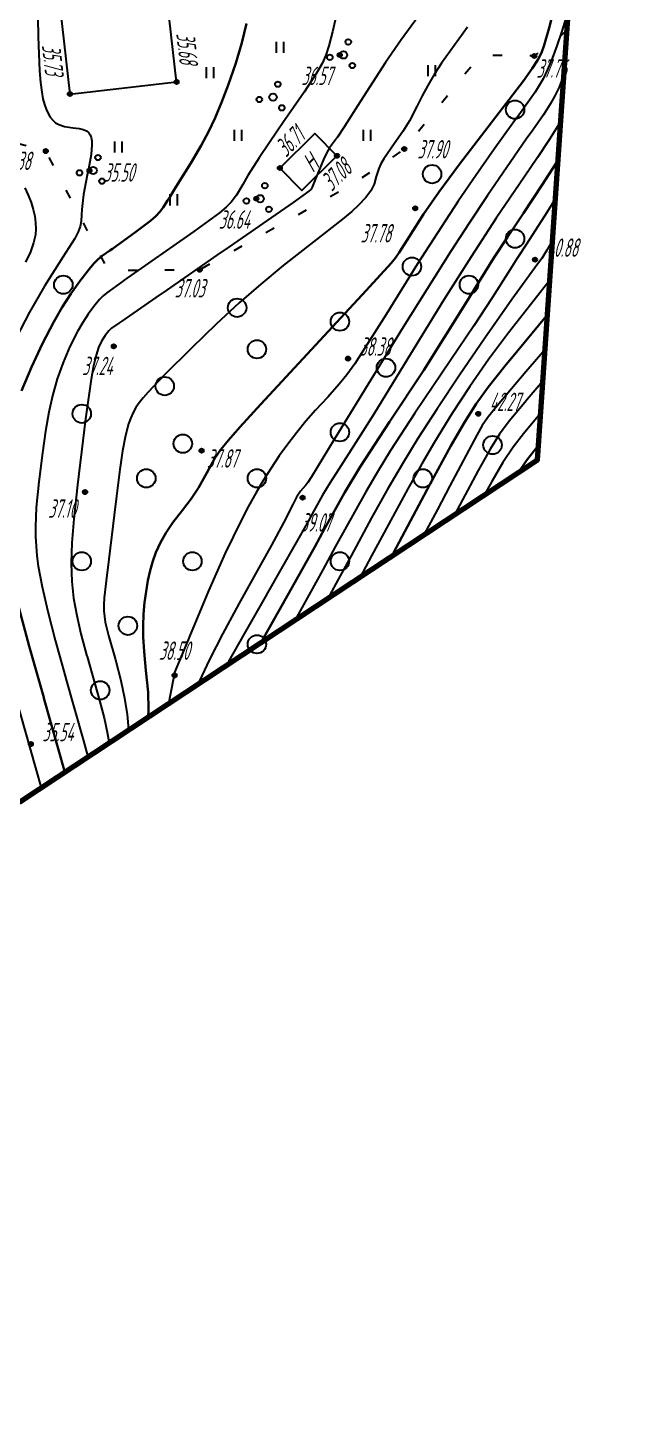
# Model space of a CAD drawing. Extents: x 1233805 to 1234355, y 654698 to 655114.
# Drawn here: x 1234295.8 to 1234328, y 654701.9 to 654776.8 of the extents above; entities that cross this region are included whole.
import ezdxf

# ---------------------------------------------------------------- set-up
doc = ezdxf.new("R2010")
doc.units = 0
doc.linetypes.add('ИИDash_05_15', pattern=[2, 0.5, -1.5])
for name, color, linetype, lineweight in [('ИИ_ГОРИЗОНТАЛИ_ОСН', 32, 'Continuous', 25), ('ИИ_ГОРИЗОНТАЛИ_УТОЛЩ', 32, 'Continuous', 30), ('ИИ_ОТМЕТКИ', 7, 'Continuous', 25), ('ИИ_СТРОЕНИЕ', 7, 'Continuous', 25), ('ИИ_УГОДЬЯ', 7, 'Continuous', 25)]:
    doc.layers.add(name, color=color, linetype=linetype, lineweight=lineweight)
doc.layers.add('Оформление точек', color=7, linetype='Continuous')
doc.styles.add('VNIPISIMPLEXCUR', font='simplex.shx', dxfattribs={"width": 0.8, "oblique": 15})
doc.styles.add('ГОСТ 2.304 КУРСИВ', font='cs_gost2304.shx', dxfattribs={"oblique": 15})

# ---------------------------------------------------------------- blocks, each defined once
blk = doc.blocks.new('ИИ05401')
at = {"color": 0, "linetype": 'Continuous', "lineweight": 25}
for points in [[(-0.4, 1.2), (-0.4, 0)], [(0.4, 1.2), (0.4, 0)]]:
    blk.add_lwpolyline(points, dxfattribs=at)
blk = doc.blocks.new('ИИ05394')
at = {"color": 0, "linetype": 'Continuous', "lineweight": 25}
for centre, radius in [((0.52, 1.41), 0.3), ((-1.48, -0.25), 0.3), ((0, 0), 0.4), ((0.96, -1.15), 0.3)]:
    blk.add_circle(centre, radius, dxfattribs=at)
blk = doc.blocks.new('ИИ05368')
at = {"color": 0, "linetype": 'Continuous'}
blk.add_circle((0, 0), 1, dxfattribs=at)
blk = doc.blocks.new('PICKET')
at = {"color": 0, "linetype": 'Continuous', "lineweight": 25}
for p, q in [((-0.23, 0), (0.23, 0)), ((0, 0.23), (0, -0.23))]:
    blk.add_line(p, q, dxfattribs=at)
blk.add_circle((0, 0), 0.23, dxfattribs=at)
at = {"color": 0, "linetype": 'Continuous', "style": 'VNIPISIMPLEXCUR', "oblique": 15, "width": 0.8}
blk.add_attdef('OTMETKA', (1.25, 0.3), '', height=2, dxfattribs=at)
at = {"color": 8, "linetype": 'Continuous', "style": 'VNIPISIMPLEXCUR', "oblique": 15, "width": 0.8, "flags": 1}
blk.add_attdef('NOMER', (1.25, -2.7), '', height=2, dxfattribs=at)

msp = doc.modelspace()

# ---------------------------------------------------------------- linework, layer by layer
at = {"layer": 'ИИ_ГОРИЗОНТАЛИ_ОСН', "flags": 128}
for points, elevation in [([(1234296.231, 654780.042), (1234296.337, 654776.482), (1234296.342, 654776.272), (1234296.409, 654774.421), (1234296.46, 654773.79), (1234296.529, 654773.259), (1234296.595, 654772.911), (1234296.674, 654772.605), (1234296.766, 654772.336), (1234296.873, 654772.103), (1234296.995, 654771.904), (1234297.132, 654771.739), (1234297.286, 654771.607), (1234297.457, 654771.507), (1234297.768, 654771.405), (1234298.232, 654771.335), (1234298.564, 654771.29), (1234298.784, 654771.237), (1234298.954, 654771.162), (1234299.079, 654771.062), (1234299.156, 654770.947), (1234299.21, 654770.8), (1234299.242, 654770.621), (1234299.251, 654770.408), (1234299.204, 654769.882), (1234299.059, 654769.082), (1234299.055, 654769.06), (1234298.803, 654767.717), (1234298.7, 654766.897), (1234298.69, 654766.619), (1234298.67, 654766.267), (1234298.614, 654765.987), (1234298.502, 654765.682), (1234298.325, 654765.333), (1234297.68, 654764.311), (1234296.685, 654762.751), (1234295.866, 654761.333), (1234295.144, 654759.942)], 35.5), ([(1234312.733, 654778.447), (1234312.299, 654776.536), (1234312.109, 654775.779), (1234311.943, 654775.277), (1234311.737, 654774.826), (1234311.427, 654774.291), (1234310.757, 654773.264), (1234309.616, 654771.599), (1234309.34, 654771.198), (1234308.322, 654769.7), (1234307.714, 654768.739), (1234307.438, 654768.251), (1234307.103, 654767.68), (1234306.811, 654767.296), (1234306.535, 654767.021), (1234306.165, 654766.715), (1234304.775, 654765.711), (1234301.01, 654763.07), (1234300.903, 654762.996), (1234300.056, 654762.387), (1234299.856, 654762.215), (1234299.665, 654762.014), (1234299.36, 654761.645), (1234299.058, 654761.231), (1234298.763, 654760.776), (1234298.476, 654760.285), (1234298.059, 654759.464), (1234297.69, 654758.603), (1234297.376, 654757.713), (1234297.116, 654756.799), (1234296.918, 654755.905), (1234296.735, 654754.872), (1234296.566, 654753.695), (1234296.376, 654752.133), (1234296.232, 654750.738), (1234296.185, 654749.687), (1234296.192, 654749.166), (1234296.221, 654748.644), (1234296.272, 654748.11), (1234296.346, 654747.559), (1234296.551, 654746.433), (1234296.855, 654745.091), (1234297.254, 654743.541), (1234297.813, 654741.538), (1234297.818, 654741.52), (1234298.792, 654738.075), (1234299.008, 654737.279), (1234299.028, 654737.195)], 36.5), ([(1234325.228, 654778.164), (1234324.746, 654776.582), (1234324.475, 654775.781), (1234324.219, 654775.094), (1234323.969, 654774.5), (1234323.722, 654773.99), (1234323.52, 654773.63), (1234323.286, 654773.26), (1234322.495, 654772.15), (1234322.086, 654771.588), (1234321.071, 654770.17), (1234320.08, 654768.751), (1234319.124, 654767.345), (1234318.209, 654765.961), (1234316.918, 654763.946), (1234315.207, 654761.21), (1234314.081, 654759.409), (1234313.506, 654758.522), (1234313.081, 654757.925), (1234312.672, 654757.425), (1234312.04, 654756.728), (1234312.022, 654756.709), (1234311.388, 654756.014), (1234310.862, 654755.41), (1234310.36, 654754.798), (1234309.882, 654754.179), (1234309.416, 654753.536), (1234308.97, 654752.877), (1234308.543, 654752.204), (1234308.135, 654751.514), (1234307.744, 654750.806), (1234307.339, 654750.026), (1234306.484, 654748.254), (1234305.582, 654746.22), (1234304.545, 654743.734), (1234304.47, 654743.549), (1234303.72, 654741.755), (1234303.718, 654741.75), (1234303.707, 654741.675), (1234303.706, 654741.659), (1234303.502, 654740.552), (1234303.413, 654740.094)], 38.5), ([(1234316.974, 654777.387), (1234316.025, 654776.112), (1234315.177, 654774.879), (1234313.804, 654772.735), (1234312.955, 654771.4), (1234312.568, 654770.827), (1234312.248, 654770.394), (1234312.132, 654770.24), (1234311.988, 654769.992), (1234311.819, 654769.612), (1234311.477, 654768.783), (1234311.46, 654768.741), (1234311.203, 654768.119), (1234311.141, 654768.012), (1234311.012, 654767.893), (1234310.166, 654767.286), (1234306.696, 654764.882), (1234306.026, 654764.419), (1234303.332, 654762.551), (1234302.724, 654762.128), (1234300.877, 654760.845), (1234300.706, 654760.726), (1234300.32, 654760.455), (1234300.177, 654760.328), (1234299.968, 654760.068), (1234299.77, 654759.753), (1234299.613, 654759.418), (1234299.478, 654758.998), (1234299.346, 654758.429), (1234299.212, 654757.693), (1234298.908, 654755.54), (1234298.476, 654751.966), (1234298.271, 654750.113), (1234298.167, 654748.828), (1234298.131, 654747.711), (1234298.165, 654746.715), (1234298.261, 654745.824), (1234298.426, 654744.877), (1234298.655, 654743.876), (1234298.986, 654742.663), (1234298.988, 654742.656), (1234299.659, 654740.27), (1234299.912, 654739.318), (1234300.082, 654738.555), (1234300.18, 654737.957)], 37), ([(1234319.629, 654776.796), (1234318.677, 654775.498), (1234318.222, 654774.838), (1234317.823, 654774.22), (1234317.472, 654773.633), (1234317.158, 654773.06), (1234316.87, 654772.488), (1234316.474, 654771.716), (1234316.122, 654771.13), (1234315.646, 654770.454), (1234315.091, 654769.657), (1234314.924, 654769.37), (1234314.807, 654769.123), (1234314.679, 654768.694), (1234314.554, 654768.271), (1234314.378, 654767.92), (1234314.104, 654767.546), (1234313.721, 654767.142), (1234313.343, 654766.798), (1234312.849, 654766.382), (1234311.27, 654765.139), (1234309.634, 654763.856), (1234308.415, 654762.857), (1234307.236, 654761.829), (1234305.984, 654760.675), (1234304.667, 654759.404), (1234303.172, 654757.907), (1234302.295, 654756.998), (1234302.027, 654756.692), (1234301.815, 654756.422), (1234301.634, 654756.155), (1234301.485, 654755.887), (1234301.357, 654755.601), (1234301.244, 654755.281), (1234301.074, 654754.634), (1234300.915, 654753.814), (1234300.764, 654752.805), (1234300.583, 654751.352), (1234300.459, 654750.314), (1234300.099, 654747.335), (1234300.064, 654747.061), (1234299.926, 654745.841), (1234299.903, 654745.456), (1234299.906, 654745.126), (1234299.931, 654744.823), (1234299.979, 654744.509), (1234300.156, 654743.797), (1234300.157, 654743.791), (1234300.526, 654742.464), (1234300.817, 654741.347), (1234301.023, 654740.393), (1234301.164, 654739.505), (1234301.236, 654738.695), (1234301.237, 654738.655)], 37.5), ([(1234324.857, 654774.233), (1234324.588, 654773.543), (1234324.367, 654773.073), (1234324.105, 654772.61), (1234323.738, 654772.041), (1234323.163, 654771.206), (1234322.815, 654770.711), (1234320.713, 654767.667), (1234319.712, 654766.164), (1234318.7, 654764.604), (1234316.134, 654760.522), (1234312.631, 654754.805), (1234312.397, 654754.422), (1234311.161, 654752.405), (1234310.959, 654752.092), (1234310.848, 654751.952), (1234310.831, 654751.934), (1234310.567, 654751.622), (1234310.356, 654751.299), (1234310.152, 654750.903), (1234309.641, 654749.904), (1234308.988, 654748.697), (1234308.396, 654747.632), (1234307.225, 654745.514), (1234306.355, 654743.893), (1234305.635, 654742.483), (1234305.067, 654741.288), (1234305.008, 654741.148)], 39), ([(1234324.683, 654771.7), (1234324.59, 654771.539), (1234324.058, 654770.686), (1234323.419, 654769.719), (1234322.693, 654768.657), (1234321.185, 654766.435), (1234319.818, 654764.334), (1234318.348, 654761.992), (1234316.192, 654758.488), (1234314.541, 654755.804), (1234313.569, 654754.255), (1234312.642, 654752.817), (1234312.152, 654752.055), (1234311.766, 654751.412), (1234311.284, 654750.546), (1234310.993, 654750.016), (1234308.776, 654746.108), (1234308.661, 654745.907), (1234307.506, 654743.882), (1234306.669, 654742.373), (1234306.566, 654742.177)], 39.5), ([(1234295.62, 654768.081), (1234295.804, 654767.676), (1234295.954, 654767.282), (1234296.07, 654766.902), (1234296.151, 654766.536), (1234296.198, 654766.185), (1234296.209, 654765.85), (1234296.186, 654765.53), (1234296.092, 654765.086), (1234295.915, 654764.605), (1234295.647, 654764.046)], 35), ([(1234324.395, 654767.499), (1234323.931, 654766.743), (1234322.818, 654765.02), (1234322.302, 654764.228), (1234321.934, 654763.642), (1234320.959, 654762.104), (1234319.959, 654760.584), (1234318.719, 654758.751), (1234316.768, 654755.856), (1234315.454, 654753.833), (1234314.773, 654752.727), (1234314.108, 654751.594), (1234312.45, 654748.6), (1234311.769, 654747.35), (1234310.255, 654744.615)], 40.5), ([(1234324.239, 654765.231), (1234323.924, 654764.691), (1234323.652, 654764.237), (1234323.429, 654763.931), (1234322.035, 654762.011), (1234320.566, 654759.923), (1234319.188, 654757.914), (1234317.973, 654756.089), (1234316.936, 654754.473), (1234316.101, 654753.108), (1234315.273, 654751.69), (1234314.425, 654750.175), (1234313.307, 654748.116), (1234312.714, 654747.02), (1234312.044, 654745.798)], 41), ([(1234324.091, 654763.071), (1234323.234, 654761.978), (1234321.843, 654760.205), (1234320.767, 654758.757), (1234319.751, 654757.303), (1234318.775, 654755.814), (1234317.831, 654754.277), (1234317.146, 654753.102), (1234316.391, 654751.757), (1234314.424, 654748.117), (1234313.806, 654746.963)], 41.5), ([(1234323.833, 654759.305), (1234322.796, 654758.086), (1234322.015, 654757.171), (1234321.142, 654756.141), (1234320.709, 654755.599), (1234320.422, 654755.185), (1234320.124, 654754.665), (1234318.671, 654751.919), (1234317.997, 654750.634), (1234317.264, 654749.249)], 42.5), ([(1234323.715, 654757.593), (1234322.868, 654756.588), (1234322.737, 654756.435), (1234321.891, 654755.424), (1234321.365, 654754.719), (1234320.849, 654753.907), (1234320.195, 654752.748), (1234318.924, 654750.345)], 43), ([(1234323.596, 654755.861), (1234323.513, 654755.762), (1234323.459, 654755.699), (1234322.657, 654754.738), (1234322.1, 654754.003), (1234321.549, 654753.175), (1234320.939, 654752.152), (1234320.524, 654751.403)], 43.5), ([(1234295.069, 654740.581), (1234296.506, 654735.528)], 35.5)]:
    msp.add_lwpolyline(points, dxfattribs=dict(at, elevation=elevation))
at = {"layer": 'ИИ_ГОРИЗОНТАЛИ_УТОЛЩ', "flags": 128}
for points, elevation in [([(1234324.405, 654778.087), (1234324.054, 654776.763), (1234323.776, 654775.808), (1234323.631, 654775.398), (1234323.442, 654775.026), (1234323.135, 654774.544), (1234322.664, 654773.882), (1234320.392, 654770.911), (1234319.188, 654769.351), (1234318.062, 654767.843), (1234317.242, 654766.642), (1234316.467, 654765.427), (1234315.926, 654764.577), (1234315.714, 654764.27), (1234315.483, 654763.985), (1234314.335, 654762.73), (1234314.122, 654762.5), (1234308.419, 654756.336), (1234307.279, 654755.095), (1234306.66, 654754.396), (1234306.241, 654753.875), (1234305.924, 654753.41), (1234305.483, 654752.62), (1234305.035, 654751.809), (1234304.636, 654751.199), (1234304.166, 654750.59), (1234303.65, 654749.924), (1234303.281, 654749.382), (1234302.973, 654748.839), (1234302.723, 654748.286), (1234302.56, 654747.824), (1234302.416, 654747.316), (1234302.292, 654746.768), (1234302.19, 654746.185), (1234302.112, 654745.574), (1234302.059, 654744.949), (1234302.032, 654744.325), (1234302.033, 654743.719), (1234302.078, 654742.918), (1234302.185, 654741.899), (1234302.303, 654740.711), (1234302.329, 654739.784), (1234302.306, 654739.361)], 38), ([(1234307.643, 654776.987), (1234307.385, 654775.95), (1234307.052, 654774.846), (1234306.634, 654773.641), (1234306.275, 654772.699), (1234305.93, 654771.879), (1234305.573, 654771.119), (1234305.184, 654770.379), (1234304.617, 654769.407), (1234303.824, 654768.141), (1234303.488, 654767.612), (1234303.351, 654767.391), (1234303.111, 654767.012), (1234302.93, 654766.77), (1234302.714, 654766.541), (1234302.426, 654766.288), (1234301.64, 654765.685), (1234300.363, 654764.775), (1234300.219, 654764.674), (1234299.817, 654764.385), (1234299.579, 654764.191), (1234299.365, 654763.979), (1234299.098, 654763.667), (1234298.591, 654763.021), (1234298.106, 654762.334), (1234297.635, 654761.598), (1234297.182, 654760.816), (1234296.571, 654759.639), (1234295.971, 654758.348), (1234295.44, 654757.07)], 36), ([(1234324.539, 654769.593), (1234324.395, 654769.359), (1234323.675, 654768.231), (1234322.659, 654766.706), (1234321.788, 654765.404), (1234321.06, 654764.281), (1234319.489, 654761.767), (1234317.25, 654758.194), (1234315.402, 654755.385), (1234313.803, 654752.944), (1234312.949, 654751.525), (1234311.883, 654749.607), (1234311.335, 654748.609), (1234309.768, 654745.794), (1234308.416, 654743.401)], 40), ([(1234323.963, 654761.212), (1234323.811, 654761.021), (1234322.352, 654759.246), (1234321.652, 654758.399), (1234320.737, 654757.255), (1234320.086, 654756.356), (1234319.471, 654755.387), (1234318.725, 654754.082), (1234317.585, 654751.98), (1234315.782, 654748.581), (1234315.527, 654748.101)], 42), ([(1234323.477, 654754.119), (1234323.415, 654754.045), (1234322.824, 654753.277), (1234322.368, 654752.622)], 44), ([(1234295.282, 654745.31), (1234295.851, 654743.214), (1234296.637, 654740.423), (1234296.648, 654740.385), (1234297.785, 654736.374)], 36)]:
    msp.add_lwpolyline(points, dxfattribs=dict(at, elevation=elevation))
at = {"layer": 'ИИ_СТРОЕНИЕ'}
for points in [[(1234296.992, 654782.589), (1234298.06, 654773.165), (1234303.842, 654773.82), (1234302.774, 654783.245)], [(1234309.446, 654769.15), (1234311.352, 654771.023), (1234312.541, 654769.813), (1234310.635, 654767.94)]]:
    msp.add_lwpolyline(points, close=True, dxfattribs=at)
at = {"layer": 'ИИ_УГОДЬЯ', "linetype": 'ИИDash_05_15', "flags": 128}
msp.add_lwpolyline([(1234325.021, 654776.616), (1234323.244, 654775.229), (1234320.313, 654775.257), (1234316.192, 654770.181), (1234313.43, 654768.288), (1234305.101, 654763.63), (1234300.146, 654763.584), (1234296.752, 654770.068), (1234288.165, 654772.359), (1234281.136, 654765.984), (1234279.18, 654764.535), (1234277.586, 654765.766), (1234277.296, 654767.505), (1234272.876, 654765.984), (1234268.153, 654759.303), (1234268.964, 654756.276), (1234271.013, 654753.029), (1234270.421, 654751.298), (1234269.146, 654747.108), (1234263.737, 654746.754), (1234260.596, 654743.76), (1234261.211, 654738.899), (1234257.261, 654735.168), (1234256.8, 654729.804), (1234256.112, 654728.108), (1234254.283, 654726.737)], dxfattribs=at)
at = {"layer": 'Оформление точек', "color": 41, "lineweight": 80}
msp.add_lwpolyline([(1234024.617, 654701.92), (1234177.241, 654711.682), (1234295.345, 654734.761), (1234323.422, 654753.319), (1234327.972, 654819.626), (1234312.866, 654855.488), (1234309.369, 654887.84), (1234283.108, 654912.091), (1234263.065, 654936.588)], dxfattribs=at)

# ---------------------------------------------------------------- block references
at = {"layer": 'ИИ_ОТМЕТКИ'}
ref = msp.add_blockref('PICKET', (1234303.842, 654773.82, 35.681), dxfattribs=dict(at, xscale=0.5, yscale=0.5, zscale=0.5))
ref.add_attrib('OTMETKA', '35.68', (1234303.823, 654776.427, 35.681), dxfattribs={"layer": '0', "color": 0, "linetype": 'Continuous', "height": 1, "rotation": 276.468, "style": 'ГОСТ 2.304 КУРСИВ', "oblique": 15, "width": 0.65})
ref = msp.add_blockref('PICKET', (1234298.06, 654773.165, 35.733), dxfattribs=dict(at, xscale=0.5, yscale=0.5, zscale=0.5))
ref.add_attrib('OTMETKA', '35.73', (1234296.535, 654775.793, 35.733), dxfattribs={"layer": '0', "color": 0, "linetype": 'Continuous', "height": 1, "rotation": 276.468, "style": 'ГОСТ 2.304 КУРСИВ', "oblique": 15, "width": 0.65})
ref = msp.add_blockref('PICKET', (1234312.696, 654775.284, 36.571), dxfattribs=dict(at, xscale=0.5, yscale=0.5, zscale=0.5))
ref.add_attrib('OTMETKA', '36.57', (1234310.62, 654773.651, 36.571), dxfattribs={"layer": '0', "color": 0, "linetype": 'Continuous', "height": 1, "style": 'ГОСТ 2.304 КУРСИВ', "oblique": 15, "width": 0.65})
ref = msp.add_blockref('PICKET', (1234323.244, 654775.229, 37.759), dxfattribs=dict(at, xscale=0.5, yscale=0.5, zscale=0.5))
ref.add_attrib('OTMETKA', '37.76', (1234323.367, 654774.051, 37.759), dxfattribs={"layer": '0', "color": 0, "linetype": 'Continuous', "height": 1, "style": 'ГОСТ 2.304 КУРСИВ', "oblique": 15, "width": 0.65})
ref = msp.add_blockref('PICKET', (1234309.446, 654769.15, 36.714), dxfattribs=dict(at, xscale=0.5, yscale=0.5, zscale=0.5))
ref.add_attrib('OTMETKA', '36.71', (1234309.787, 654769.695, 36.714), dxfattribs={"layer": '0', "color": 0, "linetype": 'Continuous', "height": 1, "rotation": 44.49579, "style": 'ГОСТ 2.304 КУРСИВ', "oblique": 15, "width": 0.65})
ref = msp.add_blockref('PICKET', (1234316.192, 654770.181, 37.901), dxfattribs=dict(at, xscale=0.5, yscale=0.5, zscale=0.5))
ref.add_attrib('OTMETKA', '37.90', (1234316.907, 654769.668, 37.901), dxfattribs={"layer": '0', "color": 0, "linetype": 'Continuous', "height": 1, "style": 'ГОСТ 2.304 КУРСИВ', "oblique": 15, "width": 0.65})
ref = msp.add_blockref('PICKET', (1234296.752, 654770.068, 35.382), dxfattribs=dict(at, xscale=0.5, yscale=0.5, zscale=0.5))
ref.add_attrib('OTMETKA', '35.38', (1234294.258, 654769.041, 35.382), dxfattribs={"layer": '0', "color": 0, "linetype": 'Continuous', "height": 1, "style": 'ГОСТ 2.304 КУРСИВ', "oblique": 15, "width": 0.65})
ref = msp.add_blockref('PICKET', (1234312.541, 654769.813, 37.083), dxfattribs=dict(at, xscale=0.5, yscale=0.5, zscale=0.5))
ref.add_attrib('OTMETKA', '37.08', (1234312.268, 654767.842, 37.083), dxfattribs={"layer": '0', "color": 0, "linetype": 'Continuous', "height": 1, "rotation": 44.49579, "style": 'ГОСТ 2.304 КУРСИВ', "oblique": 15, "width": 0.65})
ref = msp.add_blockref('PICKET', (1234299.121, 654769.013, 35.503), dxfattribs=dict(at, xscale=0.5, yscale=0.5, zscale=0.5))
ref.add_attrib('OTMETKA', '35.50', (1234299.886, 654768.409, 35.503), dxfattribs={"layer": '0', "color": 0, "linetype": 'Continuous', "height": 1, "style": 'ГОСТ 2.304 КУРСИВ', "oblique": 15, "width": 0.65})
ref = msp.add_blockref('PICKET', (1234308.173, 654767.487, 36.639), dxfattribs=dict(at, xscale=0.5, yscale=0.5, zscale=0.5))
ref.add_attrib('OTMETKA', '36.64', (1234306.134, 654765.856, 36.639), dxfattribs={"layer": '0', "color": 0, "linetype": 'Continuous', "height": 1, "style": 'ГОСТ 2.304 КУРСИВ', "oblique": 15, "width": 0.65})
ref = msp.add_blockref('PICKET', (1234316.788, 654766.963, 37.777), dxfattribs=dict(at, xscale=0.5, yscale=0.5, zscale=0.5))
ref.add_attrib('OTMETKA', '37.78', (1234313.823, 654765.11, 37.777), dxfattribs={"layer": '0', "color": 0, "linetype": 'Continuous', "height": 1, "style": 'ГОСТ 2.304 КУРСИВ', "oblique": 15, "width": 0.65})
ref = msp.add_blockref('PICKET', (1234323.287, 654764.181, 40.884), dxfattribs=dict(at, xscale=0.5, yscale=0.5, zscale=0.5))
ref.add_attrib('OTMETKA', '40.88', (1234323.912, 654764.331, 40.884), dxfattribs={"layer": '0', "color": 0, "linetype": 'Continuous', "height": 1, "style": 'ГОСТ 2.304 КУРСИВ', "oblique": 15, "width": 0.65})
ref = msp.add_blockref('PICKET', (1234305.101, 654763.63, 37.033), dxfattribs=dict(at, xscale=0.5, yscale=0.5, zscale=0.5))
ref.add_attrib('OTMETKA', '37.03', (1234303.741, 654762.128, 37.033), dxfattribs={"layer": '0', "color": 0, "linetype": 'Continuous', "height": 1, "style": 'ГОСТ 2.304 КУРСИВ', "oblique": 15, "width": 0.65})
ref = msp.add_blockref('PICKET', (1234313.147, 654758.814, 38.375), dxfattribs=dict(at, xscale=0.5, yscale=0.5, zscale=0.5))
ref.add_attrib('OTMETKA', '38.38', (1234313.772, 654758.964, 38.375), dxfattribs={"layer": '0', "color": 0, "linetype": 'Continuous', "height": 1, "style": 'ГОСТ 2.304 КУРСИВ', "oblique": 15, "width": 0.65})
ref = msp.add_blockref('PICKET', (1234300.44, 654759.477, 37.244), dxfattribs=dict(at, xscale=0.5, yscale=0.5, zscale=0.5))
ref.add_attrib('OTMETKA', '37.24', (1234298.72, 654757.915, 37.244), dxfattribs={"layer": '0', "color": 0, "linetype": 'Continuous', "height": 1, "style": 'ГОСТ 2.304 КУРСИВ', "oblique": 15, "width": 0.65})
ref = msp.add_blockref('PICKET', (1234320.203, 654755.818, 42.271), dxfattribs=dict(at, xscale=0.5, yscale=0.5, zscale=0.5))
ref.add_attrib('OTMETKA', '42.27', (1234320.828, 654755.968, 42.271), dxfattribs={"layer": '0', "color": 0, "linetype": 'Continuous', "height": 1, "style": 'ГОСТ 2.304 КУРСИВ', "oblique": 15, "width": 0.65})
ref = msp.add_blockref('PICKET', (1234305.203, 654753.818, 37.866), dxfattribs=dict(at, xscale=0.5, yscale=0.5, zscale=0.5))
ref.add_attrib('OTMETKA', '37.87', (1234305.488, 654752.894, 37.866), dxfattribs={"layer": '0', "color": 0, "linetype": 'Continuous', "height": 1, "style": 'ГОСТ 2.304 КУРСИВ', "oblique": 15, "width": 0.65})
ref = msp.add_blockref('PICKET', (1234298.883, 654751.572, 37.097), dxfattribs=dict(at, xscale=0.5, yscale=0.5, zscale=0.5))
ref.add_attrib('OTMETKA', '37.10', (1234296.879, 654750.175, 37.097), dxfattribs={"layer": '0', "color": 0, "linetype": 'Continuous', "height": 1, "style": 'ГОСТ 2.304 КУРСИВ', "oblique": 15, "width": 0.65})
ref = msp.add_blockref('PICKET', (1234310.678, 654751.267, 39.067), dxfattribs=dict(at, xscale=0.5, yscale=0.5, zscale=0.5))
ref.add_attrib('OTMETKA', '39.07', (1234310.58, 654749.426, 39.067), dxfattribs={"layer": '0', "color": 0, "linetype": 'Continuous', "height": 1, "style": 'ГОСТ 2.304 КУРСИВ', "oblique": 15, "width": 0.65})
ref = msp.add_blockref('PICKET', (1234303.738, 654741.626, 38.504), dxfattribs=dict(at, xscale=0.5, yscale=0.5, zscale=0.5))
ref.add_attrib('OTMETKA', '38.50', (1234302.885, 654742.469, 38.504), dxfattribs={"layer": '0', "color": 0, "linetype": 'Continuous', "height": 1, "style": 'ГОСТ 2.304 КУРСИВ', "oblique": 15, "width": 0.65})
ref = msp.add_blockref('PICKET', (1234295.941, 654737.903, 35.538), dxfattribs=dict(at, xscale=0.5, yscale=0.5, zscale=0.5))
ref.add_attrib('OTMETKA', '35.54', (1234296.566, 654738.053, 35.538), dxfattribs={"layer": '0', "color": 0, "linetype": 'Continuous', "height": 1, "style": 'ГОСТ 2.304 КУРСИВ', "oblique": 15, "width": 0.65})
at = {"layer": 'ИИ_УГОДЬЯ', "xscale": 0.5, "yscale": 0.5, "zscale": 0.5}
for name, p in [('ИИ05401', (1234309.443, 654775.399)), ('ИИ05394', (1234312.896, 654775.284, -11.67)), ('ИИ05401', (1234305.644, 654774.028)), ('ИИ05401', (1234317.672, 654774.126)), ('ИИ05394', (1234309.075, 654772.991, -11.67)), ('ИИ05368', (1234322.203, 654772.318)), ('ИИ05401', (1234307.172, 654770.626)), ('ИИ05401', (1234314.172, 654770.626)), ('ИИ05401', (1234300.679, 654769.989)), ('ИИ05394', (1234299.321, 654769.013, -11.67)), ('ИИ05368', (1234317.703, 654768.818)), ('ИИ05394', (1234308.373, 654767.487, -11.67)), ('ИИ05401', (1234303.672, 654767.126)), ('ИИ05368', (1234322.203, 654765.318)), ('ИИ05368', (1234316.612, 654763.805)), ('ИИ05368', (1234297.703, 654762.818)), ('ИИ05368', (1234319.703, 654762.818)), ('ИИ05368', (1234307.129, 654761.568)), ('ИИ05368', (1234312.703, 654760.818)), ('ИИ05368', (1234308.203, 654759.318)), ('ИИ05368', (1234315.203, 654758.318)), ('ИИ05368', (1234303.203, 654757.318)), ('ИИ05368', (1234298.703, 654755.818)), ('ИИ05368', (1234304.183, 654754.198)), ('ИИ05368', (1234312.703, 654754.818)), ('ИИ05368', (1234320.982, 654754.121)), ('ИИ05368', (1234302.203, 654752.318)), ('ИИ05368', (1234308.203, 654752.318)), ('ИИ05368', (1234317.203, 654752.318)), ('ИИ05368', (1234298.703, 654747.818)), ('ИИ05368', (1234304.703, 654747.818)), ('ИИ05368', (1234312.703, 654747.818)), ('ИИ05368', (1234301.203, 654744.318)), ('ИИ05368', (1234308.203, 654743.318)), ('ИИ05368', (1234299.703, 654740.818))]:
    msp.add_blockref(name, p, dxfattribs=at)

# ---------------------------------------------------------------- texts
at = {"layer": 'ИИ_СТРОЕНИЕ', "style": 'ГОСТ 2.304 КУРСИВ', "oblique": 15, "width": 0.8}
msp.add_text('Н', height=1, rotation=44.49579, dxfattribs=at).set_placement((1234311.24, 654768.855))

doc.saveas('drawing.dxf')
